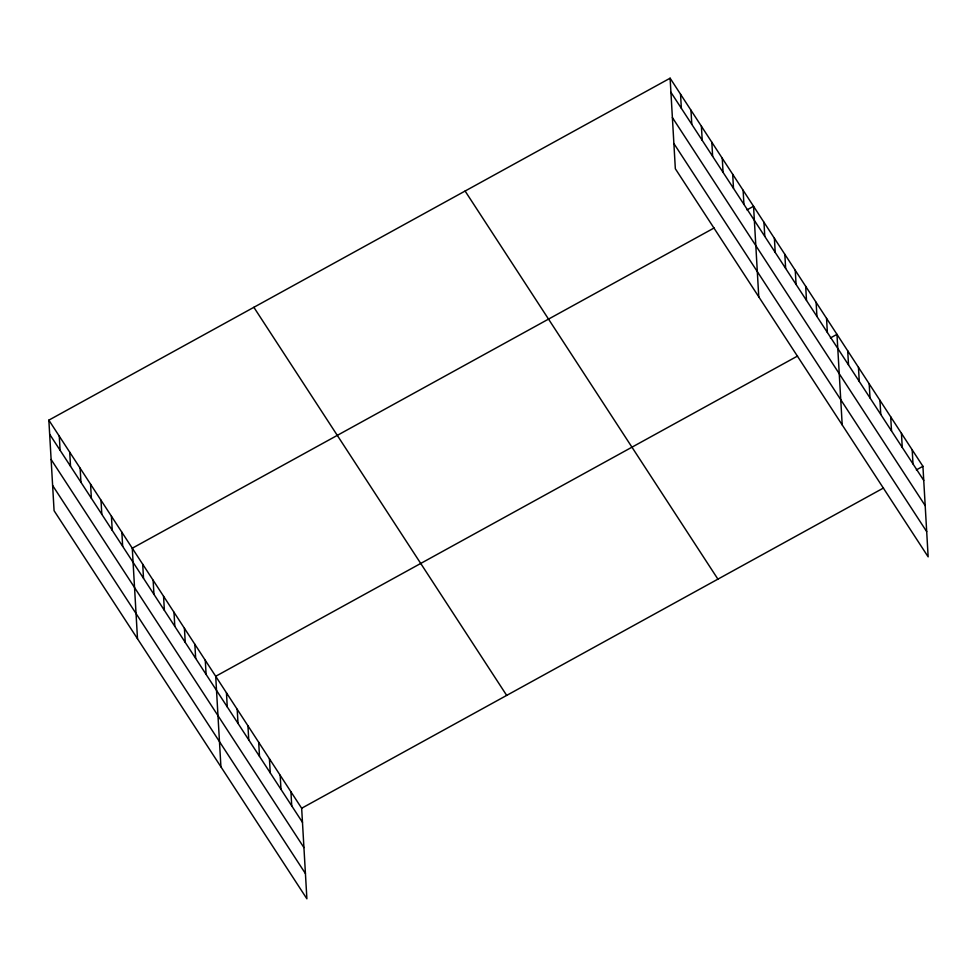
<?xml version="1.0" encoding="UTF-8"?>
<svg xmlns="http://www.w3.org/2000/svg" width="977" height="977" viewBox="0 0 977 977"><rect width="100%" height="100%" fill="white"/><g stroke="black" fill="none" stroke-linecap="round" stroke-linejoin="round"><path stroke-width="1.47" d="M48.85 420.147L301.661 808.248L306.888 898.803L54.077 510.702L48.85 420.147L670.112 78.197L922.923 466.298L928.15 556.853L675.339 168.752L670.112 78.197M714.114 227.971L132.274 548.219L137.501 638.775M746.965 209.896L753.548 206.269L758.763 296.825M797.55 356.043L215.709 676.292L220.924 766.847M830.401 337.969L836.971 334.342L842.198 424.897M301.661 808.248L883.501 487.999M916.353 469.913L922.923 466.298M670.93 92.314L923.741 480.415M672.384 117.545L925.195 505.646M673.886 143.534L926.697 531.635M465.101 191.04L717.912 579.141M253.861 307.303L506.684 695.404M49.668 434.264L302.479 822.365M51.122 459.495L303.932 847.596M52.611 485.471L305.435 873.572M912.188 449.811L912.994 463.928M901.441 433.312L902.259 447.429M890.694 416.813L891.512 430.942M879.947 400.326L880.765 414.443M869.2 383.827L870.018 397.944M858.465 367.34L859.271 381.457M847.718 350.841L848.524 364.958M826.542 318.343L827.36 332.461M816.113 302.333L816.931 316.45M805.683 286.322L806.501 300.44M795.254 270.311L796.072 284.429M784.824 254.301L785.642 268.419M774.395 238.29L775.213 252.408M763.965 222.28L764.783 236.397M743.118 190.259L743.924 204.388M732.689 174.26L733.495 188.378M722.259 158.25L723.065 172.367M711.83 142.239L712.636 156.357M701.401 126.228L702.219 140.346M690.971 110.218L691.789 124.335M680.542 94.207L681.36 108.325M290.926 791.749L291.732 805.878M280.179 775.262L280.985 789.379M269.432 758.763L270.25 772.88M258.685 742.276L259.503 756.393M247.938 725.777L248.756 739.894M237.203 709.278L238.009 723.407M226.456 692.791L227.262 706.908M205.28 660.281L206.098 674.399M194.85 644.27L195.669 658.4M184.421 628.272L185.239 642.39M173.991 612.261L174.81 626.379M163.562 596.251L164.38 610.369M153.133 580.24L153.951 594.358M142.703 564.23L143.521 578.347M121.856 532.209L122.662 546.326M111.427 516.198L112.233 530.328M100.997 500.2L101.803 514.317M90.568 484.189L91.374 498.307M80.138 468.178L80.944 482.296M69.709 452.168L70.527 466.285M59.279 436.157L60.098 450.275"/></g></svg>
